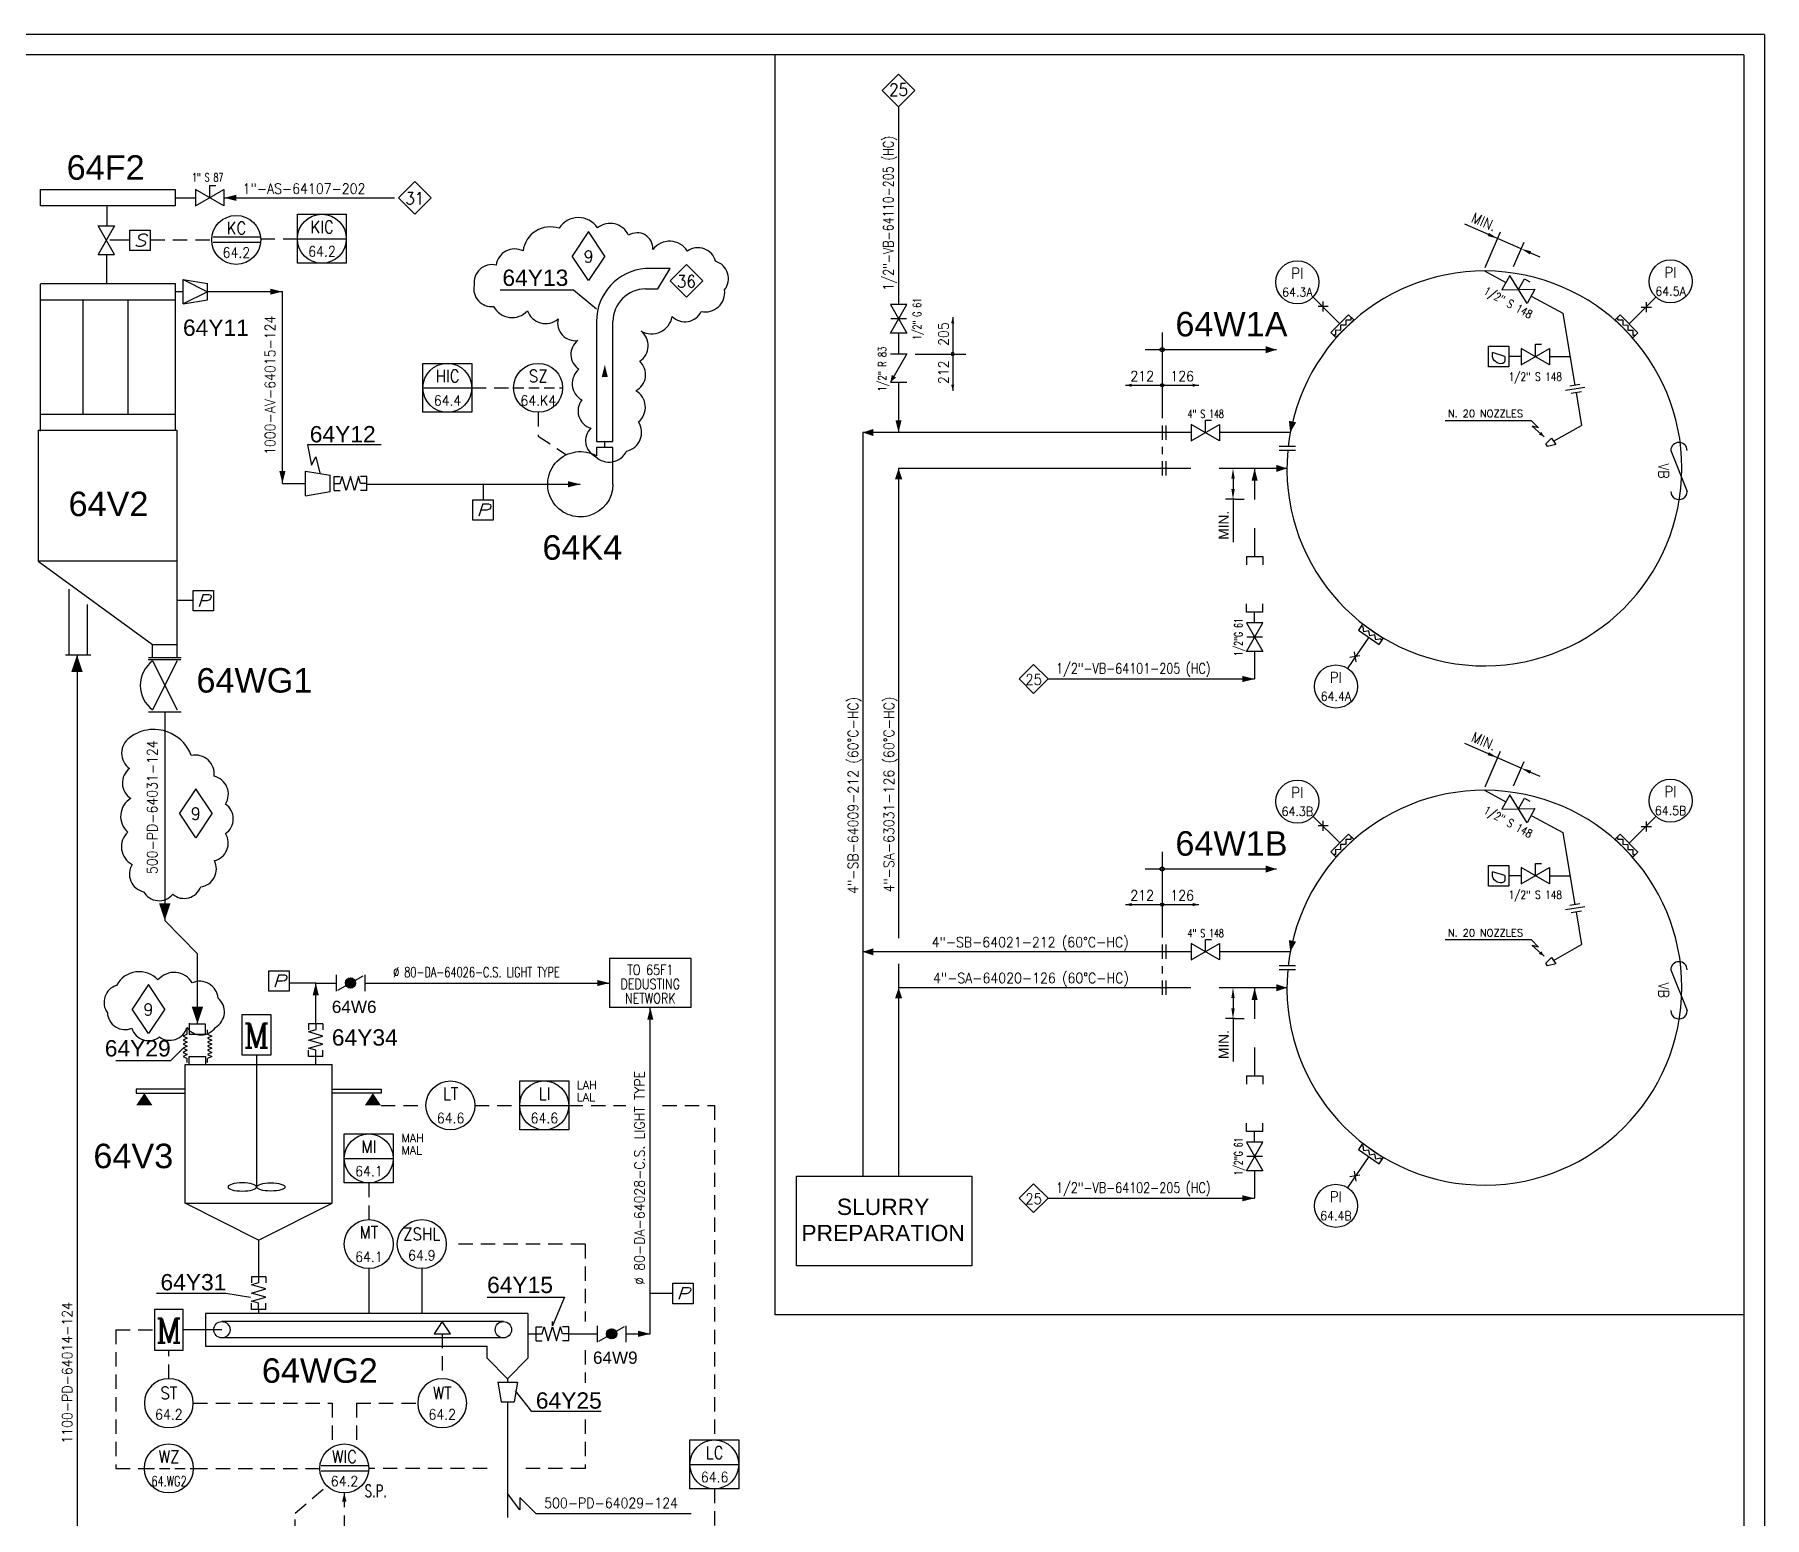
# Model space of a CAD drawing. Extents: x -3 to 112, y 0 to 62.
# Drawn here: x 69.38 to 111.78, y 26 to 62.35 of the extents above; entities that cross this region are included whole.
import ezdxf
from ezdxf.enums import TextEntityAlignment as Align

# ---------------------------------------------------------------- set-up
doc = ezdxf.new("R2010")
doc.units = 0
doc.header["$LTSCALE"] = 0.5
doc.header["$MEASUREMENT"] = 0
doc.linetypes.add('DASHED', pattern=[0.75, 0.5, -0.25])
doc.linetypes.add('TRATT2', pattern=[1.1, 0.7, -0.4])
doc.layers.get('0').update_dxf_attribs({"linetype": 'CONTINUOUS'})
for name, color, linetype in [('ENZYME', 7, 'CONTINUOUS'), ('GREEN', 92, 'CONTINUOUS'), ('NUVOLA', 6, 'CONTINUOUS'), ('RED', 1, 'CONTINUOUS'), ('S', 7, 'CONTINUOUS'), ('TRATT2', 5, 'TRATT2'), ('Y', 92, 'CONTINUOUS')]:
    doc.layers.add(name, color=color, linetype=linetype)
doc.styles.add('A1', font='arial.ttf', dxfattribs={"height": 0.4})
doc.styles.add('A3', font='arial.ttf', dxfattribs={"height": 0.3})
doc.styles.add('A4', font='arial.ttf', dxfattribs={"height": 0.4})
doc.styles.add('A6', font='arial.ttf', dxfattribs={"height": 0.6})
doc.styles.add('C6', font='COMPLEX', dxfattribs={"height": 0.6})
doc.styles.add('S', font='ITALIC', dxfattribs={"height": 6})
doc.styles.add('S2', font='SIMPLEX', dxfattribs={"height": 0.2})
doc.styles.add('S25', font='SIMPLEX', dxfattribs={"width": 0.9, "height": 0.25})
doc.styles.add('S25S', font='SIMPLEX', dxfattribs={"width": 0.7, "height": 0.25})
doc.styles.add('S3', font='SIMPLEX', dxfattribs={"width": 0.9, "height": 0.3})
doc.styles.add('S3S', font='SIMPLEX', dxfattribs={"width": 0.8, "height": 0.3})

# ---------------------------------------------------------------- blocks, each defined once
blk = doc.blocks.new('PRESA', base_point=(1.75, 0.1))
for p, q in [((1.5, 0.1), (1.5, 0.6)), ((1.5, 0.6), (2, 0.6)), ((2, 0.6), (2, 0.1)), ((2, 0.1), (1.5, 0.1))]:
    blk.add_line(p, q)
at = {"style": 'S', "width": 1.2}
blk.add_attdef('1', text='', height=0.3, dxfattribs=at).set_placement((1.75, 0.2), align=Align.CENTER)
blk = doc.blocks.new('K', base_point=(1.6, 2.4))
for p, q in [((1.6, 2.6), (1.6, 2.2)), ((1.6, 2.2), (2.3, 2.6)), ((2.3, 2.2), (1.6, 2.6)), ((2.3, 2.6), (2.3, 2.2))]:
    blk.add_line(p, q)
blk = doc.blocks.new('RIDSP', base_point=(70, 41))
at = {"layer": 'S'}
for p, q in [((70.6, 41.3), (70, 41.2)), ((70, 41.2), (70, 40.8)), ((70.6, 41.3), (70.6, 40.7)), ((70.6, 40.7), (70, 40.8))]:
    blk.add_line(p, q, dxfattribs=at)
blk = doc.blocks.new('VENTIL', base_point=(51, 5.106))
at = {"layer": 'GREEN'}
for p, q in [((50.2, 5.106), (50.2, 6.006)), ((50.2, 6.006), (50.6, 6.006)), ((50.6, 6.006), (50.6, 5.806))]:
    blk.add_line(p, q, dxfattribs=at)
blk.add_arc((51, 5.106), 0.8, 180, 119.7449, dxfattribs=at)
blk = doc.blocks.new('FRECC1', base_point=(9, 14.25))
blk.add_solid([(9, 14.25), (9.3, 14.325), (9.3, 14.175)])
blk = doc.blocks.new('S', base_point=(68, 41))
at = {"layer": 'S'}
for p, q in [((68, 41.2), (68, 40.8)), ((68.7, 40.8), (68, 41.2)), ((68, 40.8), (68.7, 41.2)), ((68.35, 41.3), (68.5, 41.3)), ((68.35, 41), (68.35, 41.3)), ((68.7, 41.2), (68.7, 40.8))]:
    blk.add_line(p, q, dxfattribs=at)
at = {"layer": 'S', "style": 'S2', "width": 0.7}
for p in [(68.35, 41.4), (68.35, 40.5)]:
    blk.add_attdef('S', text='', height=0.2, dxfattribs=at).set_placement(p, align=Align.CENTER)
blk = doc.blocks.new('NOMEN', base_point=(35, 22))
for p, q in [((35, 22.8), (34.6, 22.4)), ((35.4, 22.4), (35, 22.8)), ((34.6, 22.4), (35, 22)), ((35, 22), (35.4, 22.4))]:
    blk.add_line(p, q)
at = {"style": 'S3', "width": 0.9}
blk.add_attdef('1', text='', height=0.3, dxfattribs=at).set_placement((35, 22.236), align=Align.CENTER)
blk = doc.blocks.new('FLESS', base_point=(69, 41))
at = {"layer": 'S'}
for p, q in [((69, 40.825), (69, 41.175)), ((69, 41.175), (69.15, 41.175)), ((69.15, 41), (69.2, 41.175)), ((69.2, 41.175), (69.3, 40.825)), ((69.3, 40.825), (69.4, 41.175)), ((69.4, 41.175), (69.5, 40.825)), ((69.5, 40.825), (69.6, 41.175)), ((69.65, 41), (69.6, 41.175)), ((69.8, 41.175), (69.65, 41.175)), ((69.8, 40.825), (69.8, 41.175)), ((69, 41), (69.15, 41)), ((69, 40.825), (69.15, 40.825)), ((69.8, 41), (69.65, 41)), ((69.8, 40.825), (69.65, 40.825))]:
    blk.add_line(p, q, dxfattribs=at)
blk = doc.blocks.new('FRECC2', base_point=(12.8, 38.2))
at = {"layer": 'RED'}
blk.add_solid([(12.8, 38.2), (13.22, 38.34), (13.22, 38.06)], dxfattribs=at)
blk = doc.blocks.new('STRUM2')
for p, q in [((-0.566, 0.076), (0.578, 0.076)), ((-0.566, -0.056), (0.578, -0.056))]:
    blk.add_line(p, q)
blk.add_circle((0, 0), 0.6)
at = {"style": 'S3', "width": 0.9}
blk.add_attdef('2', text='', height=0.3, dxfattribs=at).set_placement((0.005, 0.139), align=Align.CENTER)
at = {"layer": 'S', "style": 'S25', "width": 0.9}
blk.add_attdef('1', text='', height=0.25, dxfattribs=at).set_placement((0.005, -0.436), align=Align.CENTER)
blk = doc.blocks.new('STRUMC')
blk.add_line((-0.6, 0), (0.6, 0))
blk.add_lwpolyline([(-0.6, 0.6), (0.6, 0.6), (0.6, -0.6), (-0.6, -0.6), (-0.6, 0.6)])
blk.add_circle((0, 0), 0.6)
at = {"style": 'S3', "width": 0.9}
blk.add_attdef('2', text='', height=0.3, dxfattribs=at).set_placement((0.005, 0.139), align=Align.CENTER)
at = {"style": 'S2'}
for tag, p in [('3', (0.8, 0.4)), ('4', (0.8, 0.1))]:
    blk.add_attdef(tag, p, '', height=0.2, dxfattribs=at)
at = {"layer": 'S', "style": 'S25', "width": 0.9}
blk.add_attdef('1', text='', height=0.25, dxfattribs=at).set_placement((0.005, -0.436), align=Align.CENTER)
blk = doc.blocks.new('COMPUTER')
blk.add_line((-0.6, 0), (0.6, 0))
blk.add_lwpolyline([(-0.6, 0.6), (0.6, 0.6), (0.6, -0.6), (-0.6, -0.6), (-0.6, 0.6)])
blk.add_circle((0, 0), 0.6)
at = {"width": 0.9}
for tag, height, style, p in [('SIGLA', 0.3, 'S3', (0.005, 0.139)), ('NUMERO', 0.25, 'S25', (0.005, -0.436))]:
    blk.add_attdef(tag, text='', height=height, dxfattribs=dict(at, style=style)).set_placement(p, align=Align.CENTER)
at = {"style": 'S2'}
for tag, p in [('3', (0.8, 0.4)), ('4', (0.8, 0.1))]:
    blk.add_attdef(tag, p, '', height=0.2, dxfattribs=at)
blk = doc.blocks.new('MOTOR', base_point=(11.35, 51))
for p, q in [((11, 52), (11.7, 52)), ((11, 51), (11, 52)), ((11.7, 52), (11.7, 51)), ((11.7, 51), (11, 51))]:
    blk.add_line(p, q)
at = {"style": 'C6'}
blk.add_text('M', height=0.6, dxfattribs=at).set_placement((11.351, 51.18), align=Align.CENTER)
blk = doc.blocks.new('STRUM', base_point=(33, 38))
blk.add_circle((33, 38), 0.6)
at = {"width": 0.9}
for tag, height, style, p in [('2', 0.3, 'S3', (33, 38.1)), ('1', 0.25, 'S25', (33, 37.6))]:
    blk.add_attdef(tag, text='', height=height, dxfattribs=dict(at, style=style)).set_placement(p, align=Align.CENTER)
blk = doc.blocks.new('QUA-LOC')
for p, q in [((-0.566, 0.076), (0.578, 0.076)), ((-0.566, -0.056), (0.578, -0.056))]:
    blk.add_line(p, q)
blk.add_circle((0, 0), 0.6)
at = {"width": 0.9}
for tag, height, style, p in [('SIGLA', 0.3, 'S3', (0.005, 0.139)), ('NUMERO', 0.25, 'S25', (0.005, -0.436))]:
    blk.add_attdef(tag, text='', height=height, dxfattribs=dict(at, style=style)).set_placement(p, align=Align.CENTER)
blk = doc.blocks.new('FRECC4')
blk.add_solid([(0, 0), (0.21, 0.0525), (0.21, -0.0525)])
blk = doc.blocks.new('LINEA', base_point=(21, 32))
at = {"layer": 'S', "style": 'S25', "width": 0.9}
blk.add_attdef('LINE', (21, 32.14), '', height=0.25, dxfattribs=at)
blk = doc.blocks.new('LOCALE')
blk.add_circle((0, 0), 0.6)
at = {"width": 0.9}
for tag, height, style, p in [('SIGLA', 0.3, 'S3', (0.005, 0.139)), ('NUMERO', 0.25, 'S25', (0.005, -0.436))]:
    blk.add_attdef(tag, text='', height=height, dxfattribs=dict(at, style=style)).set_placement(p, align=Align.CENTER)
blk = doc.blocks.new('*X15')
for p, q in [((12.778, 29.501), (12.903, 29.626)), ((12.782, 29.47), (12.934, 29.622)), ((12.786, 29.544), (12.86, 29.618)), ((12.792, 29.444), (12.96, 29.612)), ((12.806, 29.423), (12.981, 29.598)), ((12.823, 29.405), (12.999, 29.581)), ((12.844, 29.391), (13.013, 29.56)), ((12.87, 29.38), (13.023, 29.534)), ((12.9, 29.376), (13.028, 29.504)), ((12.942, 29.382), (13.022, 29.462))]:
    blk.add_line(p, q)
blk = doc.blocks.new('B', base_point=(12.55, 29.5))
for p, q in [((12.55, 29.7), (12.55, 29.3)), ((12.591, 29.322), (13.215, 29.68)), ((13.25, 29.7), (13.25, 29.3))]:
    blk.add_line(p, q)
blk.add_circle((12.903, 29.501), 0.125)
blk.add_blockref('*X15', (0, 0))
at = {"layer": 'S', "style": 'S2', "width": 0.7}
blk.add_attdef('B', text='', height=0.2, dxfattribs=at).set_placement((12.9, 29.807), align=Align.CENTER)
blk = doc.blocks.new('RETRO-Q')
at = {"linetype": 'DASHED'}
blk.add_line((-0.6, 0), (0.6, 0), dxfattribs=at)
blk.add_circle((0, 0), 0.6)
at = {"width": 0.9}
for tag, height, style, p in [('SIGLA', 0.3, 'S3', (0.005, 0.139)), ('NUMERO', 0.25, 'S25', (0.005, -0.436))]:
    blk.add_attdef(tag, text='', height=height, dxfattribs=dict(at, style=style)).set_placement(p, align=Align.CENTER)
blk = doc.blocks.new('LINEA-S')
at = {"style": 'S25', "width": 0.8}
blk.add_attdef('SER', (0.016, 0.126), '', height=0.25, dxfattribs=at)
at = {"style": 'S25', "flags": 1}
for tag, p, width in [('SLINE', (0.016, -0.303), 0.8), ('DA', (0.016, -0.731), 0.8), ('A', (0.016, -1.16), 0.8), ('FLUIDO', (0.016, -1.588), 0.8), ('DIM', (0.016, -2.017), 0.8), ('CLASSE', (0.016, -2.445), 0.8), ('TEMP', (0.016, -2.874), 0.8), ('BAR', (0, -3.258), 0.8), ('RAT', (0, -3.656), 0.8), ('TRACC', (0, -4.076), 0.9), ('ISOLAM', (0, -4.485), 0.8), ('SPESSORE', (0, -4.913), 0.8)]:
    blk.add_attdef(tag, p, '', height=0.25, dxfattribs=dict(at, width=width))
blk = doc.blocks.new('G', base_point=(69, 41))
at = {"layer": 'S'}
for p, q in [((69, 41.2), (69, 40.8)), ((69, 40.8), (69.7, 41.2)), ((69.7, 40.8), (69, 41.2)), ((69.348, 41.194), (69.348, 40.807)), ((69.7, 41.2), (69.7, 40.8))]:
    blk.add_line(p, q, dxfattribs=at)
at = {"layer": 'S', "style": 'S2', "width": 0.7}
for p in [(69.349, 41.396), (69.349, 40.502)]:
    blk.add_attdef('G', text='', height=0.2, dxfattribs=at).set_placement(p, align=Align.CENTER)
blk = doc.blocks.new('POZ', base_point=(57.4, 8))
for p, q in [((57.05, 8.2), (57.05, 8)), ((57.75, 8.2), (57.05, 8.2)), ((57.75, 8), (57.75, 8.2)), ((57.1, 8.05), (57.05, 8.1)), ((57.05, 8), (57.75, 8)), ((57.1, 8.05), (57.2, 8.15)), ((57.2, 8.15), (57.3, 8.05)), ((57.3, 8.05), (57.4, 8.15)), ((57.4, 8.15), (57.5, 8.05)), ((57.5, 8.05), (57.6, 8.15)), ((57.6, 8.15), (57.7, 8.05)), ((57.7, 8.05), (57.75, 8.1))]:
    blk.add_line(p, q)
blk = doc.blocks.new('NDRENO')
for p, q in [((0, -0.5), (0, 0)), ((-0.3, -0.85), (-0.3, -0.7)), ((0.2, -1.2), (-0.2, -0.5)), ((0.2, -0.5), (-0.2, -1.2)), ((-0.2, -0.5), (0.2, -0.5)), ((0, -0.85), (-0.3, -0.85)), ((-0.2, -1.2), (0.2, -1.2)), ((0, -1.2), (0, -1.5)), ((-0.25, -2), (-0.25, -1.5)), ((-0.25, -1.5), (0.25, -1.5)), ((0.25, -1.5), (0.25, -2)), ((0.25, -2), (-0.25, -2))]:
    blk.add_line(p, q)
at = {"style": 'S2', "width": 0.7}
for p in [(-0.4, -0.85), (0.5, -0.85)]:
    blk.add_attdef('S', text='', height=0.2, rotation=90, dxfattribs=at).set_placement(p, align=Align.CENTER)
at = {"style": 'S', "width": 1.2}
blk.add_attdef('1', text='', height=0.3, dxfattribs=at).set_placement((0, -1.9), align=Align.CENTER)
blk = doc.blocks.new('TAPPO')
at = {"layer": 'GREEN'}
for p, q in [((0, 0.2), (-0.2, 0.2)), ((0, 0.2), (0, -0.2)), ((0, -0.2), (-0.2, -0.2))]:
    blk.add_line(p, q, dxfattribs=at)
blk = doc.blocks.new('X', base_point=(14, 48))
for p, q in [((14.1, 47.9), (13.9, 48.1)), ((14.1, 48.1), (13.9, 47.9))]:
    blk.add_line(p, q)
blk = doc.blocks.new('CAMBCLAS', base_point=(70.2, 40.9))
at = {"layer": 'S'}
for p, q in [((69.3, 41), (71.1, 41)), ((70.2, 41), (70.2, 40.9))]:
    blk.add_line(p, q, dxfattribs=at)
blk.add_circle((70.2, 41), 0.0397, dxfattribs=at)
at = {"layer": 'S', "yscale": 0.5, "zscale": 0.5}
for p, xscale in [((69.3, 41), 0.5), ((71.1, 41), -0.5)]:
    blk.add_blockref('FRECC1', p, dxfattribs=dict(at, xscale=xscale))
at = {"layer": 'S', "style": 'S25', "width": 0.9}
blk.add_attdef('1', text='', height=0.25, dxfattribs=at).set_placement((70, 41.1), align=Align.RIGHT)
blk.add_attdef('2', (70.4, 41.1), '', height=0.25, dxfattribs=at)
blk = doc.blocks.new('FRECCIA', base_point=(57, 5))
blk.add_solid([(57, 5), (57.3, 5.1), (57.3, 4.9)])
blk = doc.blocks.new('FLANGIA')
at = {"layer": 'GREEN'}
for p, q in [((0, 0.2), (0, -0.2)), ((0.1, 0.2), (0.1, -0.2))]:
    blk.add_line(p, q, dxfattribs=at)
blk = doc.blocks.new('TRACC')
at = {"layer": 'S'}
blk.add_line((0.2, -0.2), (1.2, 0.2), dxfattribs=at)
for centre, start, end in [((0.2, 0), 90, 270), ((1.2, 0), 270, 90)]:
    blk.add_arc(centre, 0.2, start, end, dxfattribs=at)
at = {"layer": 'S', "style": 'S25', "width": 0.9}
for tag, p in [('1', (0.7, 0.3)), ('2', (0.7, -0.5))]:
    blk.add_attdef(tag, text='', height=0.25, dxfattribs=at).set_placement(p, align=Align.CENTER)
blk = doc.blocks.new('R', base_point=(1, 1.6))
for p, q in [((1, 1.4), (1.7, 1.8)), ((1, 1.8), (1, 1.4)), ((1.7, 1.8), (1.7, 1.4))]:
    blk.add_line(p, q)
blk.add_solid([(1.7, 1.8), (1.519, 1.767), (1.581, 1.659)])
blk = doc.blocks.new('REV')
at = {"layer": 'GREEN'}
for p, q in [((0, 0.6), (-0.4, 0)), ((0.4, 0), (0, 0.6)), ((0, -0.6), (-0.4, 0)), ((0.4, 0), (0, -0.6))]:
    blk.add_line(p, q, dxfattribs=at)
at = {"layer": 'Y', "color": 7, "style": 'S3', "width": 0.9}
blk.add_attdef('REV', text='', height=0.3, dxfattribs=at).set_placement((0, -0.162), align=Align.CENTER)

msp = doc.modelspace()

# ---------------------------------------------------------------- linework, layer by layer
for p, q in [((111.777, 62.35), (-3.4, 62.35)), ((111.777, 62.35), (111.777, 0)), ((90.556, 60.583), (90.556, 55.727)), ((71.152, 58.149), (71.152, 57.649)), ((72.822, 58.349), (73.322, 58.349)), ((74.022, 58.349), (78.202, 58.349)), ((105.812, 57.096), (104.438, 57.703)), ((71.222, 57.317), (71.712, 57.317)), ((104.93, 56.64), (105.31, 57.517)), ((105.627, 56.668), (105.888, 57.264)), ((71.142, 56.949), (71.142, 56.263)), ((106.045, 56.999), (106.274, 56.899)), ((84.956, 56.614), (84.356, 56.614)), ((84.656, 56.114), (84.956, 56.614)), ((72.824, 56.048), (73.021, 56.048)), ((73.021, 56.346), (73.621, 56.046)), ((73.621, 56.046), (73.021, 55.746)), ((73.621, 56.048), (75.455, 56.048)), ((75.455, 51.349), (75.455, 56.048)), ((84.356, 56.114), (84.656, 56.114)), ((70.563, 55.849), (70.563, 53.049)), ((71.663, 55.849), (71.663, 53.049)), ((101.369, 55.263), (100.728, 55.908)), ((108.463, 55.261), (109.108, 55.903)), ((83.156, 55.314), (83.156, 52.377)), ((83.556, 52.377), (83.556, 55.314)), ((90.556, 55.027), (90.556, 54.527)), ((97.017, 55.045), (97.017, 52.947)), ((90.964, 54.519), (92.208, 54.519)), ((99.815, 54.625), (96.601, 54.625)), ((90.556, 53.827), (90.556, 52.595)), ((107.377, 53.7), (106.905, 53.622)), ((107.251, 53.77), (107.011, 53.73)), ((107.292, 53.595), (107.045, 53.554)), ((97.017, 52.771), (97.017, 52.419)), ((97.105, 52.771), (97.105, 52.419)), ((106.065, 52.885), (103.953, 52.885)), ((106.065, 52.885), (106.241, 52.709)), ((106.241, 52.709), (106.089, 52.751)), ((106.089, 52.751), (106.377, 52.492)), ((83.156, 52.377), (83.556, 52.377)), ((83.356, 52.227), (83.356, 52.377)), ((97.017, 52.243), (97.017, 52.067)), ((106.418, 52.316), (106.562, 52.456)), ((106.459, 52.255), (106.418, 52.316)), ((106.664, 52.299), (106.459, 52.255)), ((106.562, 52.456), (106.664, 52.299)), ((97.017, 51.891), (97.017, 51.539)), ((97.105, 51.891), (97.105, 51.539)), ((75.455, 51.349), (76.021, 51.349)), ((77.521, 51.327), (82.756, 51.327)), ((80.371, 51.327), (80.371, 50.947)), ((98.801, 51.715), (98.573, 51.715)), ((98.753, 51.465), (98.753, 51.208)), ((99.283, 51.715), (99.283, 50.953)), ((98.801, 50.958), (98.573, 50.958)), ((98.753, 50.958), (98.753, 49.904)), ((98.801, 50.958), (99.027, 50.958)), ((99.283, 50.253), (99.283, 49.553)), ((73.265, 48.475), (72.867, 48.475)), ((99.283, 47.929), (99.283, 48.192)), ((102.081, 47.577), (101.565, 46.828)), ((99.283, 47.229), (99.283, 46.553)), ((94.219, 46.553), (99.283, 46.553)), ((105.812, 44.365), (104.438, 44.973)), ((104.93, 43.91), (105.31, 44.786)), ((105.627, 43.938), (105.888, 44.533)), ((106.045, 44.268), (106.274, 44.168)), ((101.369, 42.533), (100.728, 43.178)), ((108.463, 42.531), (109.108, 43.172)), ((97.017, 42.314), (97.017, 40.217)), ((99.815, 41.895), (96.601, 41.895)), ((107.377, 40.969), (106.905, 40.891)), ((107.251, 41.039), (107.011, 40.999)), ((107.292, 40.865), (107.045, 40.824)), ((97.017, 40.041), (97.017, 39.689)), ((97.105, 40.041), (97.105, 39.689)), ((106.065, 40.155), (103.953, 40.155)), ((106.065, 40.155), (106.241, 39.979)), ((106.089, 40.02), (106.377, 39.761)), ((106.241, 39.979), (106.089, 40.02)), ((83.471, 39.7), (83.471, 38.5)), ((85.471, 39.7), (83.471, 39.7)), ((85.471, 38.5), (85.471, 39.7)), ((97.017, 39.513), (97.017, 39.337)), ((106.418, 39.586), (106.562, 39.725)), ((106.459, 39.525), (106.418, 39.586)), ((106.664, 39.568), (106.459, 39.525)), ((106.562, 39.725), (106.664, 39.568)), ((76.271, 39.1), (75.612, 39.1)), ((76.271, 39.1), (76.771, 39.1)), ((76.271, 38.1), (76.271, 39.1)), ((77.471, 39.1), (83.471, 39.1)), ((97.017, 39.161), (97.017, 38.809)), ((97.105, 39.161), (97.105, 38.809)), ((98.801, 38.985), (98.573, 38.985)), ((98.753, 38.735), (98.753, 38.477)), ((99.283, 38.985), (99.283, 38.223)), ((84.471, 30.5), (84.471, 38.5)), ((98.801, 38.227), (98.573, 38.227)), ((98.753, 38.227), (98.753, 37.174)), ((98.801, 38.227), (99.027, 38.227)), ((73.121, 37.85), (73.021, 37.8)), ((73.021, 37.8), (73.121, 37.75)), ((73.121, 37.75), (73.021, 37.7)), ((73.171, 38.114), (73.171, 37.85)), ((73.171, 37.85), (73.571, 37.85)), ((73.571, 37.85), (73.571, 38.088)), ((73.621, 37.85), (73.721, 37.8)), ((73.721, 37.8), (73.621, 37.75)), ((73.621, 37.75), (73.721, 37.7)), ((73.021, 37.7), (73.121, 37.65)), ((73.121, 37.65), (73.021, 37.6)), ((73.021, 37.6), (73.121, 37.55)), ((73.121, 37.55), (73.021, 37.5)), ((73.021, 37.5), (73.121, 37.45)), ((73.121, 37.45), (73.021, 37.4)), ((73.021, 37.4), (73.121, 37.35)), ((73.121, 37.35), (73.021, 37.3)), ((73.721, 37.7), (73.621, 37.65)), ((73.621, 37.65), (73.721, 37.6)), ((73.721, 37.6), (73.621, 37.55)), ((73.621, 37.55), (73.721, 37.5)), ((73.721, 37.5), (73.621, 37.45)), ((73.621, 37.45), (73.721, 37.4)), ((73.721, 37.4), (73.621, 37.35)), ((73.621, 37.35), (73.721, 37.3)), ((74.821, 37.33), (74.821, 34.1)), ((99.283, 37.523), (99.283, 36.823)), ((73.021, 37.3), (73.121, 37.25)), ((73.721, 37.3), (73.621, 37.25)), ((76.271, 37.1), (76.271, 37.3)), ((73.071, 36.5), (71.871, 36.5)), ((71.871, 36.5), (71.871, 36.4)), ((76.671, 36.5), (77.871, 36.5)), ((77.871, 36.5), (77.871, 36.4)), ((71.871, 36.4), (73.071, 36.4)), ((77.871, 36.4), (76.671, 36.4)), ((99.283, 35.199), (99.283, 35.461)), ((102.081, 34.846), (101.565, 34.097)), ((99.283, 34.499), (99.283, 33.823)), ((94.219, 33.823), (99.283, 33.823)), ((77.571, 32.1), (77.571, 31)), ((78.871, 32.1), (78.871, 31)), ((85.021, 31.489), (84.471, 31.489)), ((73.971, 30.6), (73.021, 30.6)), ((81.471, 30.5), (81.671, 30.5)), ((82.471, 30.5), (83.171, 30.5)), ((83.871, 30.5), (84.471, 30.5))]:
    msp.add_line(p, q)
for points in [[(80.791, 56.097), (82.591, 56.097), (83.156, 55.629)], [(77.871, 52.296), (76.071, 52.296), (76.171, 51.796), (76.271, 51.996), (76.371, 51.596)], [(71.371, 37.2), (72.721, 37.2), (73.021, 37.5)], [(72.371, 31.5), (74.071, 31.5), (74.671, 31.4)], [(80.471, 31.4), (82.371, 31.4), (82.071, 30.7), (82.071, 30.8)], [(83.271, 28.6), (81.571, 28.6), (81.171, 29.1)], [(85.471, 26.089), (81.671, 26.089), (81.271, 26.489), (81.271, 26.189), (80.971, 26.589)]]:
    msp.add_lwpolyline(points)
msp.add_lwpolyline([(88.057, 34.364), (92.353, 34.364), (92.353, 32.164), (88.057, 32.164)], close=True)
for centre in [(97.017, 54.625), (97.017, 41.895)]:
    msp.add_circle(centre, 0.0496)
for centre, radius, start, end in [((84.445, 55.328), 1.289, 93.9521, 180.6292), ((84.356, 55.314), 0.8, 90, 180)]:
    msp.add_arc(centre, radius, start, end)
at = {"extrusion": (0, 0, -1)}
msp.add_ellipse((74.471, 34.1), major_axis=(0.35, 0), ratio=0.285714, dxfattribs=at)
msp.add_ellipse((75.171, 34.1), major_axis=(-0.35, 0), ratio=0.285714)
for points in [[(105.025, 57.491), (104.992, 57.414), (105.237, 57.352)], [(106.061, 57.037), (106.028, 56.961), (105.816, 57.099)], [(98.795, 51.465), (98.712, 51.465), (98.753, 51.715)], [(98.795, 51.208), (98.712, 51.208), (98.753, 50.958)], [(105.025, 44.76), (104.992, 44.684), (105.237, 44.622)], [(106.061, 44.306), (106.028, 44.23), (105.816, 44.368)], [(98.795, 38.735), (98.712, 38.735), (98.753, 38.985)], [(98.795, 38.477), (98.712, 38.477), (98.753, 38.227)], [(72.071, 36.4), (72.271, 36.1), (71.871, 36.1)], [(77.671, 36.4), (77.471, 36.1), (77.871, 36.1)]]:
    msp.add_solid(points)
at = {"layer": 'ENZYME'}
for p, q in [((79.371, 30.8), (79.171, 30.5)), ((79.571, 30.5), (79.371, 30.8)), ((79.171, 30.5), (79.571, 30.5))]:
    msp.add_line(p, q, dxfattribs=at)
at = {"layer": 'GREEN'}
for p, q in [((69.522, 58.149), (69.522, 58.549)), ((69.522, 58.549), (72.822, 58.549)), ((72.822, 58.549), (72.822, 58.149)), ((72.822, 58.149), (69.522, 58.149)), ((69.522, 56.249), (72.822, 56.249)), ((69.522, 52.63), (69.522, 56.23)), ((72.824, 56.249), (72.824, 52.649)), ((69.522, 55.849), (72.822, 55.849)), ((69.527, 53.049), (72.822, 53.049)), ((69.467, 52.649), (69.467, 49.442)), ((69.467, 52.649), (72.867, 52.649)), ((72.867, 52.649), (72.867, 49.442)), ((72.867, 49.442), (69.467, 49.442)), ((69.467, 49.442), (72.269, 47.395)), ((72.867, 49.442), (72.867, 47.094)), ((70.225, 47.153), (70.225, 48.752)), ((70.666, 48.383), (70.666, 47.139)), ((70.135, 47.146), (70.757, 47.146)), ((72.174, 47.084), (72.974, 47.084)), ((72.269, 47.095), (72.269, 47.395)), ((72.269, 47.395), (72.869, 47.395)), ((72.168, 47.034), (72.968, 47.034)), ((72.871, 46.996), (72.271, 45.796)), ((72.271, 46.996), (72.871, 45.796)), ((72.172, 45.749), (72.972, 45.749)), ((73.071, 33.7), (73.071, 37.1)), ((73.071, 37.1), (76.671, 37.1)), ((73.171, 37.3), (73.571, 37.3)), ((73.171, 37.1), (73.171, 37.3)), ((73.571, 37.3), (73.571, 37.1)), ((76.671, 33.7), (76.671, 37.1)), ((74.871, 32.8), (73.071, 33.7)), ((73.071, 33.7), (76.671, 33.7)), ((74.871, 32.8), (76.671, 33.7)), ((81.471, 31), (73.571, 31)), ((73.571, 31), (73.571, 30.2)), ((81.471, 31), (81.471, 29.9)), ((80.871, 30.8), (73.971, 30.8)), ((73.571, 30.2), (80.471, 30.2)), ((80.871, 30.4), (73.971, 30.4)), ((80.471, 29.9), (80.471, 30.2)), ((80.971, 29.4), (80.471, 29.9)), ((81.471, 29.9), (80.971, 29.4))]:
    msp.add_line(p, q, dxfattribs=at)
for centre in [(73.971, 30.6), (80.871, 30.6)]:
    msp.add_circle(centre, 0.2, dxfattribs=at)
msp.add_arc((72.721, 46.396), 0.75, 126.8699, 233.1301, dxfattribs=at)
at = {"layer": 'NUVOLA'}
for points in [[(82.236, 57.602, 0.473125), (81.353, 57.045, 0.520567), (80.693, 56.701, 0.520567), (80.154, 56.208, 0.520567), (80.631, 55.688, 0.520567), (81.46, 55.578, 0.520567), (82.21, 55.378, 0.520567), (82.693, 54.85, 0.520567), (82.723, 54.149, 0.520567), (82.79, 53.394, 0.520567), (83.012, 52.701, 0.520567), (83.131, 52.006, 0.520567), (83.887, 52.14, 0.520567), (84.183, 52.854, 0.520567), (84.116, 53.618, 0.520567), (84.212, 54.342, 0.520567), (84.244, 55.081, 0.520567), (85.008, 55.438, 0.520567), (85.718, 55.563, 0.520567), (86.292, 56.089, 0.520567), (86.07, 56.794, 0.520567), (85.383, 57.044, 0.520567), (84.535, 57.081, 0.615137), (83.94, 57.429, 0.48914), (83.179, 57.614, 0.540164)], [(71.708, 45.112, 0.520567), (71.708, 44.359, 0.520567), (71.74, 43.622, 0.520567), (71.668, 42.801, 0.520567), (71.773, 42.005, 0.520567), (72.049, 41.338, 0.520567), (72.768, 41.275, 0.520567), (73.452, 41.459, 0.520567), (73.786, 42.101, 0.520567), (74.06, 42.762, 0.520567), (74.06, 43.487, 0.520567), (73.778, 44.167, 0.520567), (73.221, 44.678, 0.19493), (72.731, 45.215, 0.288303)], [(71.391, 39.042, 0.520567), (71.166, 38.371, 0.520567), (71.762, 37.991, 0.520567), (72.442, 37.777, 0.520567), (73.112, 38.011, 0.520567), (73.813, 38.011, 0.520567), (73.876, 38.731, 0.520567), (73.246, 39.103, 0.520567), (72.405, 39.176, 0.520567)]]:
    msp.add_lwpolyline(points, format="xyb", close=True, dxfattribs=at)
at = {"layer": 'RED'}
for p, q in [((111.277, 61.85), (-2.9, 61.85)), ((87.527, 61.85), (87.527, 30.964)), ((111.277, 61.85), (111.277, 0.5)), ((104.915, 56.555), (105.442, 56.271)), ((106.081, 55.926), (106.833, 55.52)), ((106.833, 55.52), (107.133, 53.75)), ((107.163, 53.574), (107.291, 52.771)), ((89.677, 52.595), (89.677, 34.358)), ((97.725, 52.595), (89.677, 52.595)), ((100.156, 52.595), (98.425, 52.595)), ((106.61, 52.381), (107.291, 52.771)), ((90.557, 51.715), (90.557, 40.2)), ((97.717, 51.715), (90.557, 51.715)), ((100.075, 51.715), (98.417, 51.715)), ((70.421, 47.146), (70.421, 23.727)), ((72.57, 45.748), (72.57, 40.636)), ((104.915, 43.825), (105.442, 43.54)), ((106.081, 43.196), (106.833, 42.79)), ((106.833, 42.79), (107.133, 41.02)), ((107.163, 40.843), (107.291, 40.041)), ((72.57, 40.636), (73.371, 39.817)), ((97.725, 39.865), (89.677, 39.865)), ((100.156, 39.865), (98.425, 39.865)), ((106.61, 39.651), (107.291, 40.041)), ((73.371, 38.1), (73.371, 39.817)), ((90.557, 39.568), (90.557, 34.358)), ((97.717, 38.985), (90.557, 38.985)), ((100.075, 38.985), (98.417, 38.985)), ((74.871, 32.8), (74.871, 31.9)), ((74.871, 31.1), (74.871, 31)), ((111.277, 30.964), (87.527, 30.964)), ((80.971, 29.4), (80.971, 29.303)), ((80.971, 28.829), (80.971, 26))]:
    msp.add_line(p, q, dxfattribs=at)
for centre in [(104.915, 51.715), (104.915, 38.985)]:
    msp.add_arc(centre, 4.84, 174.8292, 173.6669, dxfattribs=at)
at = {"layer": 'S'}
for p, q in [((85.471, 38.5), (83.471, 38.5)), ((73.121, 37.85), (73.121, 37.95)), ((73.171, 38.1), (73.571, 38.1)), ((73.621, 37.85), (73.621, 37.95)), ((73.121, 37.15), (73.121, 37.25)), ((73.621, 37.15), (73.621, 37.25))]:
    msp.add_line(p, q, dxfattribs=at)
at = {"layer": 'TRATT2'}
for p, q in [((72.222, 57.317), (73.722, 57.317)), ((74.921, 57.346), (75.821, 57.346)), ((80.097, 53.69), (81.121, 53.69)), ((81.721, 53.09), (81.721, 52.508)), ((81.721, 52.508), (82.421, 52.046)), ((77.871, 36.1), (78.971, 36.1)), ((80.171, 36.1), (81.271, 36.1)), ((82.471, 36.1), (83.871, 36.1)), ((84.771, 36.1), (86.041, 36.1)), ((86.041, 36.1), (86.041, 27.9)), ((77.571, 34.2), (77.571, 33.3)), ((82.871, 32.7), (79.571, 32.7)), ((82.871, 32.7), (82.871, 30.8)), ((71.371, 30.6), (72.321, 30.6)), ((71.371, 30.6), (71.371, 27.2)), ((79.371, 30.5), (79.371, 29.4)), ((72.671, 29.4), (72.671, 30.1)), ((82.871, 30.1), (82.871, 29.3)), ((73.271, 28.8), (76.671, 28.8)), ((76.671, 28.8), (76.671, 27.8)), ((77.271, 28.8), (78.771, 28.8)), ((77.271, 28.8), (77.271, 27.8)), ((82.871, 28.4), (82.871, 27.2)), ((71.371, 27.2), (72.071, 27.2)), ((73.271, 27.2), (76.371, 27.2)), ((80.471, 27.2), (77.571, 27.2)), ((82.871, 27.2), (81.371, 27.2)), ((75.771, 26.1), (76.537, 26.766)), ((76.971, 26.6), (76.971, 25.6)), ((86.041, 26.7), (86.041, 25)), ((75.771, 25.6), (75.771, 26.1))]:
    msp.add_line(p, q, dxfattribs=at)

# ---------------------------------------------------------------- block references
ref = msp.add_blockref('NOMEN', (90.556, 61.383), dxfattribs=dict(xscale=-1, rotation=180))
ref.add_attrib('1', '25', dxfattribs={"height": 0.3, "style": 'S3', "width": 0.9}).set_placement((90.556, 60.847), align=Align.CENTER)
ref = msp.add_blockref('LINEA-S', (90.555, 60.199), dxfattribs=dict(xscale=-1, rotation=90))
ref.add_attrib('SER', '1/2"-VB-64110-205 (HC)', (90.429, 56.078), dxfattribs={"height": 0.25, "rotation": 90, "style": 'S25S', "width": 0.8})
for name, p, values in [('NOMEN', (78.698, 57.949), {'1': '31'}), ('STRUM2', (74.322, 57.317), {'2': 'KC', '1': '64.2'}), ('STRUMC', (76.421, 57.346), {'2': 'KIC', '1': '64.2'}), ('PRESA', (71.962, 57.054), {'1': 'S'}), ('REV', (82.959, 56.921), {'REV': '9'}), ('NOMEN', (85.356, 55.914), {'1': '36'}), ('COMPUTER', (79.497, 53.69), {'SIGLA': 'HIC', 'NUMERO': '64.4'}), ('RETRO-Q', (81.721, 53.69), {'SIGLA': 'SZ', 'NUMERO': '64.K4'}), ('PRESA', (80.371, 50.447), {'1': 'P'}), ('PRESA', (73.515, 48.225), {'1': 'P'}), ('REV', (73.331, 43.261), {'REV': '9'}), ('REV', (72.171, 38.462), {'REV': '9'}), ('PRESA', (75.371, 38.9), {'1': 'P'}), ('LOCALE', (79.571, 36.1), {'SIGLA': 'LT', 'NUMERO': '64.6'}), ('COMPUTER', (81.871, 36.1), {'SIGLA': 'LI', 'NUMERO': '64.6', '3': 'LAH', '4': 'LAL'}), ('COMPUTER', (77.571, 34.8), {'SIGLA': 'MI', 'NUMERO': '64.1', '3': 'MAH', '4': 'MAL'}), ('LOCALE', (77.571, 32.7), {'SIGLA': 'MT', 'NUMERO': '64.1'}), ('PRESA', (85.271, 31.239), {'1': 'P'}), ('QUA-LOC', (76.971, 27.2), {'SIGLA': 'WIC', 'NUMERO': '64.2'}), ('COMPUTER', (86.041, 27.3), {'SIGLA': 'LC', 'NUMERO': '64.6'}), ('LINEA', (81.871, 26.089), {'LINE': '500-PD-64029-124'})]:
    msp.add_blockref(name, p).add_auto_attribs(values)
for name, p in [('FRECC1', (74.022, 58.349)), ('B', (76.771, 39.1)), ('FLESS', (81.671, 30.5)), ('B', (83.171, 30.5))]:
    msp.add_blockref(name, p)
for name, p, rotation in [('K', (71.142, 56.962), 90.00000000000004), ('RIDSP', (73.621, 56.046), 180), ('FRECC1', (83.356, 54.257), 270), ('FRECC1', (90.556, 52.595), 90), ('FLANGIA', (100.083, 52.253), 270), ('FRECC1', (82.756, 51.327), 180), ('FRECC1', (99.283, 51.715), 270), ('TAPPO', (99.283, 49.553), 90), ('TAPPO', (99.283, 48.192), 270), ('FRECC2', (70.421, 47.146), 270), ('FRECC1', (99.283, 46.553), 179.9999999999992), ('FRECC2', (72.571, 40.635), 90), ('FLANGIA', (100.083, 39.523), 270), ('FRECC1', (76.271, 39.1), 270), ('FRECC1', (83.471, 39.1), 180), ('FRECC1', (99.283, 38.985), 270), ('FRECC2', (73.371, 38.1), 90), ('MOTOR', (74.821, 37.33), 0.01134196037209101), ('FRECC1', (84.471, 38.5), 270), ('FLESS', (76.271, 37.3), 90), ('TAPPO', (99.283, 36.823), 90), ('TAPPO', (99.283, 35.461), 270), ('FRECC1', (99.283, 33.823), 179.9999999999992), ('FLESS', (74.871, 31.1), 90), ('FRECC1', (84.471, 30.5), 180), ('FRECC4', (76.971, 26.6), 270)]:
    msp.add_blockref(name, p, dxfattribs=dict(rotation=rotation))
at = {"xscale": 0.8799999999999955, "yscale": 0.8800000000000026, "zscale": 0.8800000000000001}
for name, p, values in [('STRUM', (109.478, 56.3), {'2': 'PI', '1': '64.5A'}), ('STRUM', (100.33, 56.278), {'2': 'PI', '1': '64.3A'}), ('NOMEN', (93.867, 46.201), {'1': '25'}), ('STRUM', (109.478, 43.57), {'2': 'PI', '1': '64.5B'}), ('STRUM', (100.33, 43.548), {'2': 'PI', '1': '64.3B'}), ('NOMEN', (93.867, 33.471), {'1': '25'})]:
    msp.add_blockref(name, p, dxfattribs=at).add_auto_attribs(values)
ref = msp.add_blockref('S', (105.442, 56.271), dxfattribs=dict(rotation=331.1911248713065))
ref.add_attrib('S', '1/2" S 148', dxfattribs={"layer": 'S', "height": 0.2, "rotation": 331.1911, "style": 'S2', "width": 0.8}).set_placement((105.45, 55.693), align=Align.CENTER)
at = {"xscale": -1}
for name, p in [('FRECC1', (75.455, 56.048)), ('VENTIL', (82.756, 51.327)), ('FLESS', (77.521, 51.346))]:
    msp.add_blockref(name, p, dxfattribs=at)
ref = msp.add_blockref('G', (90.56, 55.033), dxfattribs=dict(xscale=-1, rotation=270))
ref.add_attrib('G', '1/2" G 61', dxfattribs={"layer": 'S', "height": 0.2, "rotation": 90, "style": 'S2', "width": 0.7}).set_placement((91.108, 55.382), align=Align.CENTER)
for name, p, xscale, yscale, zscale, rotation in [('X', (100.962, 55.684), 0.879999999999999, 0.8800000000000026, 0.8800000000000001, 314.760270103919), ('X', (108.884, 55.668), 0.88, 0.8800000000000026, 0.8800000000000001, 224.7602701039191), ('POZ', (101.492, 55.138), 0.8800000000000007, 0.8800000000000026, 0.8800000000000001, 44.59718324962882), ('POZ', (108.337, 55.138), 0.8800000000000008, 0.8800000000000026, 0.8800000000000001, 314.5971832496288), ('FRECCIA', (99.815, 54.625), 0.8800000000000097, 0.8800000000000026, 0.8800000000000001, 180), ('FRECC2', (100.154, 52.595), 0.6529859172019542, 0.6529859172019457, 0.6529859172019465, 77.8483652723869), ('FRECCIA', (106.377, 52.492), -0.4399999999999971, 0.4399999999999977, 0.4400000000000001, 318.0237427200182), ('POZ', (102.182, 47.721), 0.8799999999999971, 0.8800000000000026, 0.8800000000000001, 145.2130735522797), ('X', (101.742, 47.099), 0.8800000000000047, 0.8800000000000026, 0.8800000000000001, 55.3761604065708), ('X', (100.962, 42.954), 0.879999999999999, 0.8800000000000026, 0.8800000000000001, 314.760270103919), ('X', (108.884, 42.938), 0.88, 0.8800000000000026, 0.8800000000000001, 224.7602701039191), ('POZ', (101.492, 42.407), 0.8800000000000007, 0.8800000000000026, 0.8800000000000001, 44.59718324962882), ('POZ', (108.337, 42.407), 0.8800000000000008, 0.8800000000000026, 0.8800000000000001, 314.5971832496288), ('FRECCIA', (99.815, 41.895), 0.8800000000000097, 0.8800000000000026, 0.8800000000000001, 180), ('FRECC2', (100.154, 39.865), 0.6529859172019542, 0.6529859172019457, 0.6529859172019465, 77.8483652723869), ('FRECCIA', (106.377, 39.761), -0.4399999999999971, 0.4399999999999977, 0.4400000000000001, 318.0237427200182), ('POZ', (102.182, 34.991), 0.8799999999999971, 0.8800000000000026, 0.8800000000000001, 145.2130735522797), ('X', (101.742, 34.369), 0.8800000000000047, 0.8800000000000026, 0.8800000000000001, 55.3761604065708), ('RIDSP', (80.973, 28.832), 0.8000000000000114, 0.8000000000000114, 0.8000000000000114, 90)]:
    msp.add_blockref(name, p, dxfattribs=dict(xscale=xscale, yscale=yscale, zscale=zscale, rotation=rotation))
ref = msp.add_blockref('CAMBCLAS', (91.983, 54.519), dxfattribs=dict(xscale=-1, rotation=90))
ref.add_attrib('1', '205', dxfattribs={"layer": 'S', "height": 0.25, "rotation": 90, "style": 'S25', "width": 0.9}).set_placement((91.783, 55.297), align=Align.RIGHT)
ref.add_attrib('2', '212', (91.783, 53.783), dxfattribs={"layer": 'S', "height": 0.25, "rotation": 90, "style": 'S25', "width": 0.9})
ref = msp.add_blockref('NDRENO', (107.013, 54.458), dxfattribs=dict(rotation=270))
ref.add_attrib('S', '1/2" S 148', dxfattribs={"height": 0.2, "style": 'S2', "width": 0.8}).set_placement((106.163, 53.864), align=Align.CENTER)
ref.add_attrib('1', 'D', dxfattribs={"height": 0.3, "rotation": 270, "style": 'S', "width": 1.2}).set_placement((105.113, 54.458), align=Align.CENTER)
for name, p, rotation in [('R', (90.556, 54.527), 90), ('FRECC1', (75.455, 51.349), 270)]:
    msp.add_blockref(name, p, dxfattribs=dict(at, rotation=rotation))
ref = msp.add_blockref('CAMBCLAS', (97.017, 53.653))
ref.add_attrib('1', '212', dxfattribs={"height": 0.25, "style": 'S25', "width": 0.9}).set_placement((96.817, 53.853), align=Align.RIGHT)
ref.add_attrib('2', '126', (97.217, 53.853), dxfattribs={"height": 0.25, "style": 'S25', "width": 0.9})
ref = msp.add_blockref('S', (97.725, 52.595))
ref.add_attrib('S', '4" S 148', dxfattribs={"layer": 'S', "height": 0.2, "style": 'S2', "width": 0.7}).set_placement((98.083, 52.953), align=Align.CENTER)
for name, p, rotation, values in [('TRACC', (109.683, 52.353), 270, {'2': 'VB'}), ('LINEA-S', (94.402, 46.561), 359.9999999999992, {'SER': '1/2"-VB-64101-205 (HC)'}), ('TRACC', (109.683, 39.623), 270, {'2': 'VB'}), ('LINEA', (84.471, 31.7), 90, {'LINE': 'Ø 80-DA-64028-C.S. LIGHT TYPE'}), ('LINEA-S', (94.402, 33.831), 359.9999999999992, {'SER': '1/2"-VB-64102-205 (HC)'})]:
    msp.add_blockref(name, p, dxfattribs=dict(rotation=rotation)).add_auto_attribs(values)
ref = msp.add_blockref('G', (99.283, 47.229), dxfattribs=dict(xscale=-1, rotation=270))
ref.add_attrib('G', '1/2"G 61', dxfattribs={"layer": 'S', "height": 0.2, "rotation": 90, "style": 'S2', "width": 0.7}).set_placement((98.985, 47.579), align=Align.CENTER)
at = {"xscale": 0.8800000000000009, "yscale": 0.8800000000000026, "zscale": 0.8800000000000001, "rotation": 0.07265616524378346}
for p, values in [((101.275, 46.369), {'2': 'PI', '1': '64.4A'}), ((101.275, 33.638), {'2': 'PI', '1': '64.4B'})]:
    msp.add_blockref('STRUM', p, dxfattribs=at).add_auto_attribs(values)
ref = msp.add_blockref('S', (105.442, 43.54), dxfattribs=dict(rotation=331.1911248713065))
ref.add_attrib('S', '1/2" S 148', dxfattribs={"layer": 'S', "height": 0.2, "rotation": 331.1911, "style": 'S2', "width": 0.8}).set_placement((105.45, 42.962), align=Align.CENTER)
ref = msp.add_blockref('NDRENO', (107.013, 41.728), dxfattribs=dict(rotation=270))
ref.add_attrib('S', '1/2" S 148', dxfattribs={"height": 0.2, "style": 'S2', "width": 0.8}).set_placement((106.163, 41.164), align=Align.CENTER)
ref.add_attrib('1', 'D', dxfattribs={"height": 0.3, "rotation": 270, "style": 'S', "width": 1.2}).set_placement((105.113, 41.728), align=Align.CENTER)
ref = msp.add_blockref('CAMBCLAS', (97.017, 40.923))
ref.add_attrib('1', '212', dxfattribs={"height": 0.25, "style": 'S25', "width": 0.9}).set_placement((96.817, 41.123), align=Align.RIGHT)
ref.add_attrib('2', '126', (97.217, 41.123), dxfattribs={"height": 0.25, "style": 'S25', "width": 0.9})
ref = msp.add_blockref('S', (97.725, 39.865))
ref.add_attrib('S', '4" S 148', dxfattribs={"layer": 'S', "height": 0.2, "style": 'S2', "width": 0.7}).set_placement((98.083, 40.223), align=Align.CENTER)
ref = msp.add_blockref('LINEA', (78.171, 39.1))
ref.add_attrib('LINE', 'Ø 80-DA-64026-C.S. LIGHT TYPE', (78.171, 39.24), dxfattribs={"layer": 'S', "height": 0.25, "style": 'S25S', "width": 0.7})
ref = msp.add_blockref('G', (99.283, 34.499), dxfattribs=dict(xscale=-1, rotation=270))
ref.add_attrib('G', '1/2"G 61', dxfattribs={"layer": 'S', "height": 0.2, "rotation": 90, "style": 'S2', "width": 0.7}).set_placement((98.985, 34.848), align=Align.CENTER)
ref = msp.add_blockref('STRUM', (78.871, 32.7))
ref.add_attrib('2', 'ZSHL', dxfattribs={"layer": 'ENZYME', "height": 0.3, "style": 'S3', "width": 0.9}).set_placement((78.871, 32.8), align=Align.CENTER)
ref.add_attrib('1', '64.9', dxfattribs={"layer": 'ENZYME', "height": 0.25, "style": 'S25', "width": 0.9}).set_placement((78.871, 32.3), align=Align.CENTER)
ref = msp.add_blockref('STRUM', (72.671, 28.8), dxfattribs=dict(xscale=-1))
ref.add_attrib('2', 'ST', dxfattribs={"height": 0.3, "style": 'S3', "width": 0.9}).set_placement((72.671, 28.9), align=Align.CENTER)
ref.add_attrib('1', '64.2', dxfattribs={"height": 0.25, "style": 'S25', "width": 0.9}).set_placement((72.671, 28.4), align=Align.CENTER)
ref = msp.add_blockref('STRUM', (79.371, 28.8), dxfattribs=dict(xscale=-1))
ref.add_attrib('2', 'WT', dxfattribs={"height": 0.3, "style": 'S3', "width": 0.9}).set_placement((79.371, 28.9), align=Align.CENTER)
ref.add_attrib('1', '64.2', dxfattribs={"height": 0.25, "style": 'S25', "width": 0.9}).set_placement((79.371, 28.4), align=Align.CENTER)
ref = msp.add_blockref('RETRO-Q', (72.671, 27.2))
ref.add_attrib('SIGLA', 'WZ', dxfattribs={"height": 0.3, "style": 'S3', "width": 0.9}).set_placement((72.676, 27.339), align=Align.CENTER)
ref.add_attrib('NUMERO', '64.WG2', dxfattribs={"height": 0.25, "style": 'S25', "width": 0.7}).set_placement((72.676, 26.764), align=Align.CENTER)
at = {"layer": 'GREEN', "xscale": -1}
msp.add_blockref('MOTOR', (72.671, 30.1), dxfattribs=at)
at = {"layer": 'RED', "xscale": 0.8800000000000097, "yscale": 0.8800000000000026, "zscale": 0.8800000000000001}
for p in [(89.677, 52.595), (89.677, 39.865)]:
    msp.add_blockref('FRECCIA', p, dxfattribs=at)
at = {"layer": 'RED', "yscale": 0.8800000000000026, "zscale": 0.8800000000000001}
for p, xscale, rotation in [((100.075, 51.715), 0.8800000000000097, 180), ((90.557, 51.715), 0.8800000000000026, 270), ((100.075, 38.985), 0.8800000000000097, 180), ((90.557, 38.985), 0.8800000000000026, 270)]:
    msp.add_blockref('FRECCIA', p, dxfattribs=dict(at, xscale=xscale, rotation=rotation))
at = {"layer": 'S'}
ref = msp.add_blockref('S', (73.322, 58.349), dxfattribs=at)
ref.add_attrib('S', '1" S 87', dxfattribs={"height": 0.2, "style": 'S2', "width": 0.7}).set_placement((73.622, 58.749), align=Align.CENTER)
at = {"layer": 'S', "rotation": 180}
msp.add_blockref('RIDSP', (76.621, 51.346), dxfattribs=at)

# ---------------------------------------------------------------- texts
at = {"style": 'S2', "width": 0.695783}
msp.add_text('1/2" R 83', height=0.2, rotation=90, dxfattribs=at).set_placement((90.255, 53.6), (90.255, 54.7), align=Align.FIT)
at = {"style": 'S25', "width": 0.9}
for s, p in [('4"-SB-64009-212 (60%%DC-HC)', (89.565, 41.285)), ('4"-SA-63031-126 (60°C-HC)', (90.445, 41.319))]:
    msp.add_text(s, height=0.25, rotation=90, dxfattribs=at).set_placement(p)
for s, height, style, width, p in [('4"-SB-64021-212 (60%%DC-HC)', 0.25, 'S25', 0.9, (91.366, 39.977)), ('4"-SA-64020-126 (60°C-HC)', 0.25, 'S25', 0.9, (91.4, 39.097)), ('S.P.', 0.3, 'S3S', 0.7, (77.471, 26.5))]:
    msp.add_text(s, height=height, dxfattribs=dict(style=style, width=width)).set_placement(p)
at = {"style": 'A1'}
for s, p in [('SLURRY', (90.177, 33.414)), ('PREPARATION', (90.177, 32.772))]:
    msp.add_text(s, height=0.4, dxfattribs=at).set_placement(p, align=Align.CENTER)
at = {"char_height": 0.25, "attachment_point": 5, "rotation": 336.3605, "style": 'S25'}
for insert in [(104.905, 57.759), (104.905, 45.028)]:
    msp.add_mtext('\\A1;MIN.', dxfattribs=dict(at, insert=insert))
at = {"char_height": 0.25, "attachment_point": 5, "rotation": 90}
for insert in [(98.525, 50.322), (98.525, 37.591)]:
    msp.add_mtext('\\A1;MIN.', dxfattribs=dict(at, insert=insert))
at = {"layer": 'S', "style": 'S25', "width": 0.9}
msp.add_text('1"-AS-64107-202', height=0.25, dxfattribs=at).set_placement((74.48, 58.449))
for s, p in [('1000-AV-64015-124', (75.277, 55.458)), ('500-PD-64031-124', (72.39, 45.049)), ('1100-PD-64014-124', (70.304, 31.28))]:
    msp.add_text(s, height=0.25, rotation=90, dxfattribs=at).set_placement(p, align=Align.RIGHT)
at = {"layer": 'S', "style": 'S2'}
for p in [(104.02, 52.973), (104.02, 40.243)]:
    msp.add_text('N. 20 NOZZLES', height=0.176, dxfattribs=at).set_placement(p)
at = {"layer": 'S', "style": 'S25S', "width": 0.8}
for s, p in [('TO 65F1', (84.471, 39.3)), ('DEDUSTING', (84.471, 38.95)), ('NETWORK', (84.471, 38.6))]:
    msp.add_text(s, height=0.25, dxfattribs=at).set_placement(p, align=Align.CENTER)
at = {"layer": 'Y', "style": 'A6'}
for s, p in [('64F2', (71.122, 58.792)), ('64K4', (82.806, 49.477)), ('64WG1', (74.768, 46.22)), ('64V3', (71.8, 34.561)), ('64WG2', (76.371, 29.3))]:
    msp.add_text(s, height=0.6, dxfattribs=at).set_placement(p, align=Align.CENTER)
at = {"layer": 'Y'}
for s, height, style, p in [('64Y13', 0.4, 'A4', (80.846, 56.189)), ('64W1A', 0.6, 'A6', (97.341, 54.952)), ('64Y11', 0.4, 'A4', (73.017, 54.965)), ('64Y12', 0.4, 'A4', (76.125, 52.354)), ('64W1B', 0.6, 'A6', (97.341, 42.221)), ('64W6', 0.3, 'A3', (76.666, 38.366)), ('64Y34', 0.4, 'A4', (76.666, 37.566)), ('64Y29', 0.4, 'A4', (71.101, 37.3)), ('64Y31', 0.4, 'A4', (72.466, 31.566)), ('64Y15', 0.4, 'A4', (80.471, 31.5)), ('64W9', 0.3, 'A3', (83.066, 29.766)), ('64Y25', 0.4, 'A4', (81.666, 28.666))]:
    msp.add_text(s, height=height, dxfattribs=dict(at, style=style)).set_placement(p)
at = {"layer": 'Y', "style": 'A6'}
msp.add_text('64V2', height=0.6, dxfattribs=at).set_placement((72.171, 50.546), align=Align.RIGHT)

doc.saveas('drawing.dxf')
